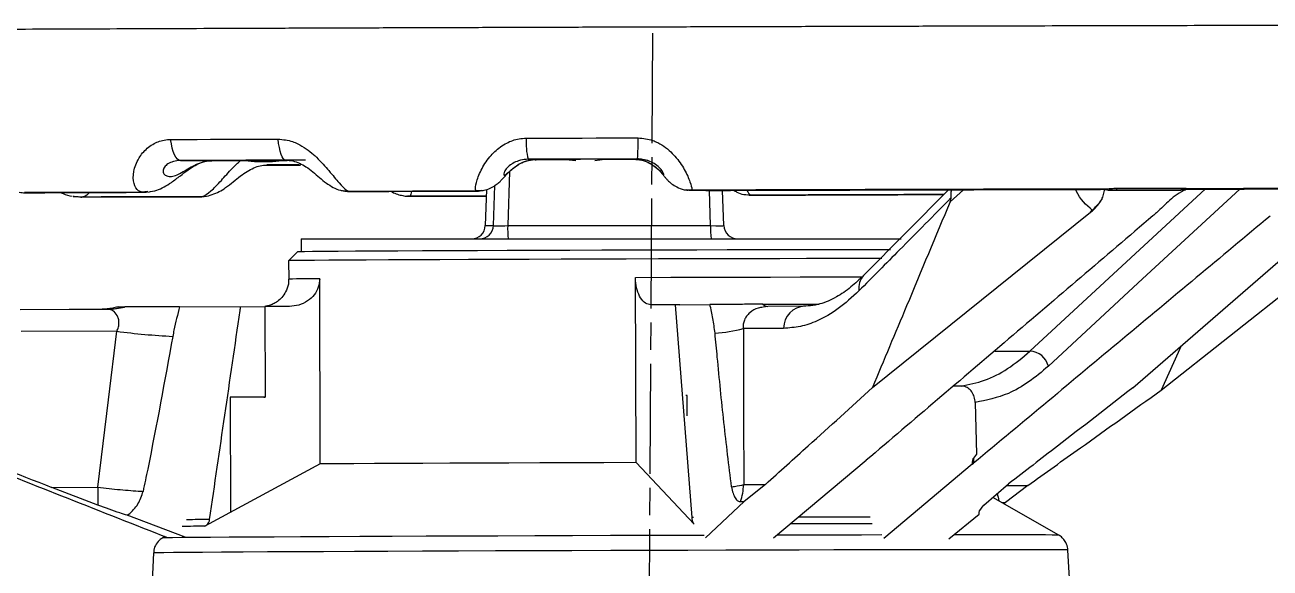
# Model space of a CAD drawing. Header units: millimetres. Extents: x 2301 to 4250, y 838 to 2217.
# Drawn here: x 3539.3 to 3674.9, y 2033.2 to 2092.4 of the extents above; entities that cross this region are included whole.
import ezdxf

# ---------------------------------------------------------------- set-up
doc = ezdxf.new("R2010")
doc.units = ezdxf.units.MM
doc.linetypes.add('AM_ISO08W050', pattern=[18, 12, -1.5, 3, -1.5])
doc.layers.add('AM_7', color=4, linetype='AM_ISO08W050', lineweight=25)

msp = doc.modelspace()

# ---------------------------------------------------------------- linework, layer by layer
at = {"color": 7, "linetype": 'Continuous', "lineweight": 25}
for p, q in [((3556.269, 2077.595), (3559.692, 2077.588)), ((3563.269, 2077.598), (3564.316, 2077.472)), ((3566.287, 2077.479), (3567.336, 2077.613)), ((3567.336, 2077.613), (3567.885, 2077.615)), ((3569.879, 2077.626), (3567.709, 2077.637)), ((3594.103, 2077.728), (3594.982, 2077.712)), ((3598.212, 2077.719), (3599.303, 2077.593)), ((3601.356, 2077.599), (3602.447, 2077.732)), ((3605.593, 2077.746), (3606.02, 2077.766)), ((3564.316, 2077.472), (3566.287, 2077.479)), ((3592.081, 2076.39), (3591.884, 2070.508)), ((3590.326, 2070.508), (3590.472, 2074.868)), ((3552.064, 2074.149), (3539.291, 2074.096)), ((3539.383, 2074.086), (3539.679, 2074.085)), ((3552.344, 2074.134), (3539.679, 2074.085)), ((3544.599, 2073.686), (3545.177, 2073.628)), ((3545.531, 2073.619), (3545.261, 2073.619)), ((3545.43, 2073.621), (3545.535, 2073.62)), ((3545.531, 2073.619), (3545.43, 2073.621)), ((3545.531, 2073.619), (3558.438, 2073.649)), ((3552.702, 2074.208), (3552.064, 2074.149)), ((3552.344, 2074.134), (3552.127, 2074.139)), ((3552.269, 2074.157), (3552.414, 2074.159)), ((3552.493, 2074.138), (3552.351, 2074.134)), ((3552.414, 2074.159), (3552.52, 2074.161)), ((3558.361, 2073.671), (3558.512, 2073.673)), ((3558.589, 2073.653), (3558.438, 2073.649)), ((3558.444, 2073.649), (3558.589, 2073.653)), ((3558.512, 2073.673), (3558.625, 2073.675)), ((3574.61, 2074.236), (3573.997, 2074.287)), ((3588.426, 2074.285), (3574.61, 2074.236)), ((3574.652, 2074.225), (3574.78, 2074.215)), ((3588.489, 2074.261), (3574.78, 2074.215)), ((3580.844, 2073.74), (3581.018, 2073.726)), ((3580.961, 2073.713), (3581.158, 2073.708)), ((3581.153, 2073.708), (3580.961, 2073.713)), ((3581.123, 2073.735), (3581.13, 2073.735)), ((3581.153, 2073.708), (3589.554, 2073.732)), ((3589.057, 2074.339), (3588.426, 2074.285)), ((3588.489, 2074.261), (3588.439, 2074.274)), ((3588.489, 2074.261), (3588.703, 2074.268)), ((3589.58, 2074.454), (3589.437, 2070.506)), ((3589.581, 2074.454), (3589.438, 2070.508)), ((3611.932, 2074.364), (3611.322, 2074.41)), ((3611.928, 2074.353), (3611.907, 2074.335)), ((3613.965, 2070.508), (3613.826, 2074.341)), ((3615.404, 2070.506), (3615.265, 2074.345)), ((3617.815, 2073.894), (3618.425, 2073.848)), ((3618.368, 2073.821), (3618.141, 2073.828)), ((3618.141, 2073.828), (3618.364, 2073.822)), ((3639.867, 2074.415), (3630.619, 2065.075)), ((3641.495, 2074.42), (3640.03, 2073.107)), ((3648.724, 2056.829), (3667.838, 2074.522)), ((3656.66, 2073.609), (3656.664, 2073.621)), ((3656.666, 2073.621), (3656.865, 2074.459)), ((3656.921, 2074.461), (3656.884, 2074.46)), ((3656.884, 2074.46), (3656.918, 2074.449)), ((3656.918, 2074.45), (3656.92, 2074.462)), ((3656.918, 2074.45), (3657.247, 2074.365)), ((3657.247, 2074.365), (3657.222, 2074.484)), ((3665.327, 2074.555), (3658.106, 2074.538)), ((3658.106, 2074.538), (3658.159, 2074.395)), ((3658.159, 2074.395), (3665.1, 2074.417)), ((3665.1, 2074.417), (3665.327, 2074.555)), ((3665.791, 2074.506), (3665.599, 2074.387)), ((3655.324, 2071.97), (3655.5, 2072.195)), ((3655.324, 2071.97), (3655.524, 2072.13)), ((3631.573, 2052.877), (3655.324, 2071.97)), ((3659.901, 2052.832), (3681.906, 2071.909)), ((3662.994, 2052.588), (3686.901, 2071.517)), ((3589.438, 2070.508), (3590.326, 2070.508)), ((3591.884, 2070.508), (3613.965, 2070.508)), ((3569.421, 2069.06), (3569.421, 2067.699)), ((3569.421, 2069.06), (3634.706, 2069.06)), ((3569.034, 2067.688), (3568.037, 2066.685)), ((3568.037, 2066.685), (3568.044, 2064.685)), ((3571.489, 2044.559), (3571.426, 2064.723)), ((3605.857, 2044.705), (3605.793, 2064.869)), ((3549.448, 2061.492), (3548.65, 2061.364)), ((3556.175, 2061.676), (3565.445, 2061.705)), ((3568.143, 2061.713), (3565.445, 2061.705)), ((3565.445, 2061.705), (3565.476, 2051.824)), ((3610.106, 2061.896), (3607.449, 2061.879)), ((3610.629, 2061.898), (3610.106, 2061.896)), ((3610.106, 2061.896), (3611.91, 2038.725)), ((3610.629, 2061.898), (3613.889, 2061.921)), ((3620.209, 2061.717), (3619.673, 2061.624)), ((3624.217, 2061.745), (3620.196, 2061.716)), ((3549.34, 2058.999), (3538.937, 2058.967)), ((3621.904, 2059.323), (3617.534, 2059.292)), ((3665.188, 2057.415), (3662.994, 2052.588)), ((3565.476, 2051.824), (3561.68, 2051.812)), ((3561.68, 2051.812), (3561.72, 2039.263)), ((3565.347, 2051.823), (3565.476, 2051.824)), ((3611.4, 2052.022), (3611.264, 2052.021)), ((3611.407, 2049.787), (3611.4, 2052.022)), ((3641.216, 2053.044), (3640.39, 2053.043)), ((3642.758, 2051.247), (3642.897, 2045.636)), ((3642.897, 2045.636), (3642.575, 2045.202)), ((3571.489, 2044.559), (3558.924, 2037.775)), ((3612.171, 2038), (3605.857, 2044.705)), ((3620.798, 2036.495), (3630.885, 2044.953)), ((3630.885, 2044.953), (3630.9, 2044.953)), ((3642.434, 2044.518), (3632.829, 2036.45)), ((3642.434, 2044.518), (3642.58, 2044.631)), ((3617.566, 2042.315), (3619.953, 2042.332)), ((3619.953, 2042.332), (3617.6, 2040.456)), ((3643.689, 2040.071), (3646.395, 2042.389)), ((3542.276, 2041.998), (3547.265, 2042.014)), ((3547.29, 2040.071), (3542.276, 2041.998)), ((3651.851, 2036.81), (3644.68, 2040.92)), ((3648.485, 2042.223), (3646.056, 2040.363)), ((3646.199, 2042.221), (3648.485, 2042.223)), ((3617.6, 2040.456), (3613.411, 2036.519)), ((3617.222, 2040.45), (3617.6, 2040.456)), ((3645.659, 2040.36), (3646.056, 2040.363)), ((3646.056, 2040.363), (3645.873, 2040.237)), ((3556.797, 2036.581), (3550.475, 2038.969)), ((3612.117, 2038.726), (3611.91, 2038.725)), ((3639.903, 2036.419), (3643.204, 2039.075)), ((3554.575, 2036.651), (3554.321, 2036.503)), ((3553.329, 2034.872), (3553.087, 2029.964)), ((3653.127, 2030.279), (3652.854, 2035.186))]:
    msp.add_line(p, q, dxfattribs=at)
at = {"color": 7, "linetype": 'Continuous', "lineweight": 25, "flags": 128}
for points in [[(3555.199, 2079.89), (3556.646, 2079.896), (3558.098, 2079.901), (3559.554, 2079.907), (3561.014, 2079.912), (3562.479, 2079.918), (3563.948, 2079.923), (3565.421, 2079.928), (3566.898, 2079.934)], [(3556.269, 2077.595), (3556.098, 2077.636), (3555.93, 2077.757), (3555.77, 2077.955), (3555.622, 2078.225), (3555.487, 2078.562), (3555.37, 2078.959), (3555.274, 2079.405), (3555.199, 2079.89)], [(3567.709, 2077.637), (3567.58, 2077.678), (3567.453, 2077.799), (3567.332, 2077.997), (3567.219, 2078.268), (3567.117, 2078.605), (3567.028, 2079.002), (3566.955, 2079.448), (3566.898, 2079.934)], [(3593.886, 2080.026), (3595.407, 2080.031), (3596.929, 2080.036), (3598.452, 2080.041), (3599.976, 2080.046), (3601.499, 2080.051), (3603.023, 2080.056), (3604.547, 2080.061), (3606.071, 2080.065)], [(3567.709, 2077.637), (3566.265, 2077.632), (3564.824, 2077.627), (3563.388, 2077.621), (3561.955, 2077.616), (3560.527, 2077.611), (3559.103, 2077.606), (3557.683, 2077.6), (3556.269, 2077.595)], [(3567.336, 2077.613), (3566.825, 2077.611), (3566.316, 2077.609), (3565.806, 2077.607), (3565.298, 2077.605), (3564.79, 2077.603), (3564.283, 2077.601), (3563.776, 2077.6), (3563.269, 2077.598)], [(3606.02, 2077.766), (3604.529, 2077.761), (3603.039, 2077.757), (3601.549, 2077.752), (3600.058, 2077.747), (3598.569, 2077.742), (3597.079, 2077.738), (3595.59, 2077.733), (3594.103, 2077.728)], [(3602.447, 2077.732), (3601.917, 2077.731), (3601.388, 2077.729), (3600.858, 2077.727), (3600.329, 2077.726), (3599.8, 2077.724), (3599.27, 2077.722), (3598.741, 2077.721), (3598.212, 2077.719)], [(3565.502, 2077.093), (3565.549, 2077.093), (3566.991, 2077.097), (3568.438, 2077.101), (3569.34, 2077.103)], [(3671.55, 2074.493), (3660.978, 2064.7), (3650.722, 2055.204)], [(3632.596, 2066.923), (3631.68, 2066.922), (3629.513, 2066.921), (3627.074, 2066.918), (3624.387, 2066.914), (3621.481, 2066.909), (3618.385, 2066.902), (3615.131, 2066.894), (3611.753, 2066.886), (3608.284, 2066.876), (3604.762, 2066.866), (3601.221, 2066.855), (3597.698, 2066.843), (3594.23, 2066.831), (3590.852, 2066.818), (3587.598, 2066.805), (3584.502, 2066.792), (3581.596, 2066.779), (3578.909, 2066.766), (3576.47, 2066.754), (3574.302, 2066.742), (3572.429, 2066.73), (3570.87, 2066.719), (3569.64, 2066.709), (3568.753, 2066.7), (3568.217, 2066.692), (3568.037, 2066.685)], [(3569.034, 2067.688), (3569.214, 2067.695), (3569.752, 2067.703), (3570.642, 2067.712), (3571.876, 2067.722), (3573.439, 2067.733), (3575.315, 2067.744), (3577.484, 2067.756), (3579.924, 2067.769), (3582.609, 2067.781), (3585.509, 2067.794), (3588.595, 2067.807), (3591.833, 2067.82), (3595.189, 2067.832), (3598.629, 2067.844), (3602.114, 2067.856), (3605.609, 2067.866), (3609.076, 2067.877), (3612.478, 2067.886), (3615.78, 2067.894), (3618.946, 2067.901), (3621.943, 2067.907), (3624.739, 2067.912), (3627.305, 2067.916), (3629.612, 2067.918), (3631.638, 2067.919), (3633.36, 2067.919), (3633.554, 2067.919)], [(3605.793, 2064.869), (3609.632, 2064.88), (3613.389, 2064.89), (3617.018, 2064.899), (3620.475, 2064.907), (3623.717, 2064.913), (3626.705, 2064.918), (3629.402, 2064.921), (3630.471, 2064.922)], [(3538.813, 2061.379), (3544.17, 2061.395), (3548.378, 2061.408)], [(3548.378, 2061.408), (3547.969, 2061.402), (3547.737, 2061.397)], [(3619.66, 2061.944), (3622.179, 2061.95), (3624.652, 2061.956), (3625.78, 2061.959)], [(3547.265, 2042.014), (3548.427, 2051.525), (3549.34, 2058.999)], [(3617.534, 2059.292), (3617.552, 2049.785), (3617.566, 2042.315)], [(3644.891, 2056.821), (3645.504, 2056.822), (3646.587, 2056.825), (3647.66, 2056.827), (3648.724, 2056.829)], [(3642.575, 2045.202), (3642.578, 2044.882), (3642.58, 2044.631)], [(3605.857, 2044.705), (3602.343, 2044.694), (3598.837, 2044.682), (3595.373, 2044.67), (3591.987, 2044.658), (3588.713, 2044.645), (3585.584, 2044.632), (3582.632, 2044.619), (3579.887, 2044.606), (3577.375, 2044.594), (3575.124, 2044.582), (3573.155, 2044.57), (3571.489, 2044.559)], [(3631.321, 2038.77), (3629.378, 2038.767), (3626.153, 2038.76), (3623.55, 2038.755)], [(3631.562, 2038.045), (3629.625, 2038.041), (3626.4, 2038.035), (3623.02, 2038.028), (3622.693, 2038.027)], [(3603.086, 2036.748), (3598.951, 2036.735), (3594.845, 2036.721), (3590.798, 2036.706), (3586.841, 2036.692), (3583, 2036.677), (3579.304, 2036.661), (3575.779, 2036.646), (3572.451, 2036.631), (3569.344, 2036.616), (3566.479, 2036.602), (3563.879, 2036.587), (3561.561, 2036.574), (3559.542, 2036.561), (3557.837, 2036.548), (3556.459, 2036.536), (3555.415, 2036.526), (3554.716, 2036.516), (3554.365, 2036.507), (3554.321, 2036.503)], [(3613.256, 2036.778), (3611.328, 2036.773), (3607.222, 2036.761), (3603.086, 2036.748)], [(3632.6, 2036.822), (3630.394, 2036.818), (3626.869, 2036.811), (3623.173, 2036.803), (3621.2, 2036.798)], [(3603.091, 2035.122), (3598.871, 2035.109), (3594.681, 2035.095), (3590.552, 2035.08), (3586.513, 2035.065), (3582.594, 2035.05), (3578.822, 2035.034), (3575.226, 2035.019), (3571.829, 2035.003), (3568.659, 2034.988), (3565.736, 2034.973), (3563.082, 2034.959), (3560.717, 2034.945), (3558.657, 2034.931), (3556.917, 2034.918), (3555.51, 2034.907), (3554.446, 2034.896), (3553.732, 2034.885), (3553.374, 2034.876), (3553.329, 2034.872)], [(3652.854, 2035.186), (3652.809, 2035.189), (3652.451, 2035.196), (3651.737, 2035.202), (3650.673, 2035.206), (3649.266, 2035.209), (3647.526, 2035.211), (3645.466, 2035.211), (3643.1, 2035.211), (3640.447, 2035.208), (3637.524, 2035.205), (3634.353, 2035.2), (3630.957, 2035.194), (3627.36, 2035.187), (3623.589, 2035.179), (3619.669, 2035.169), (3615.63, 2035.159), (3611.501, 2035.148), (3607.311, 2035.135), (3603.091, 2035.122)]]:
    msp.add_lwpolyline(points, dxfattribs=at)
at = {"color": 7, "linetype": 'Continuous', "lineweight": 25}
for centre, radius, start, end in [((3601.805, 2079.614), 7.93, 177.02167, 193.76212), ((3578.39, 2079.535), 27.687, 356.33674, 1.09761), ((3657.219, 2072.788), 1.818, 199.01616, 201.19514), ((3587.94, 2070.56), 1.499, 270.02192, 358.02403), ((3588.827, 2070.56), 1.499, 270.02192, 358.02403), ((3600.856, 2070.155), 8.979, 177.74692, 187.00238), ((3622.937, 2070.155), 8.979, 177.74692, 187.00238), ((3616.902, 2070.56), 1.499, 181.97597, 269.97808), ((3571.282, 1929.958), 134.765, 89.93881, 91.37684), ((3632.032, 2063.735), 1.947, 136.56248, 189.56624), ((3548.358, 2068.544), 7.136, 270.16394, 284.82777), ((3550.12, 2047.211), 14.435, 89.74543, 92.98767), ((3620.236, 2062.56), 0.843, 226.86589, 268.18489), ((3624.347, 2059.305), 2.444, 92.80933, 179.5764), ((3559.071, 2132.986), 74.624, 262.5075, 267.20047), ((3613.534, 2074.924), 16.136, 273.24429, 284.35077), ((3648.651, 2054.698), 2.132, 13.71892, 88.03109), ((3610.311, 2042.688), 7.264, 342.05576, 357.06186), ((3684.834, 2042.796), 137.571, 180.32599, 181.13508), ((3652.966, 2042.613), 7.896, 189.04813, 195.2397), ((3559.436, 1951.735), 86.769, 89.99688, 91.65183), ((3558.941, 1950.592), 87.183, 90.01115, 91.63976), ((3644.469, 1189.244), 847.598, 89.500971, 90.271101), ((3787.883, 1628.042), 416.745, 101.22027, 111.15509)]:
    msp.add_arc(centre, radius, start, end, dxfattribs=at)
for centre, major_axis, ratio, start_param, end_param in [((3591.827, 2070.56), (1.503, 0.05), 0.0360849, 3.1792312, 4.7488095), ((3613.901, 2070.56), (1.503, -0.055), 0.033278, 4.7560801, 6.3256584)]:
    msp.add_ellipse(centre, major_axis=major_axis, ratio=ratio, start_param=start_param, end_param=end_param, dxfattribs=at)
for points, knots in [([(3733.27, 2092.361), (3732.639, 2092.361), (3731.077, 2092.363), (3728.26, 2092.364), (3724.869, 2092.364), (3721.2, 2092.363), (3717.273, 2092.361), (3713.094, 2092.358), (3708.673, 2092.353), (3704.019, 2092.348), (3699.143, 2092.341), (3694.055, 2092.334), (3688.766, 2092.325), (3683.289, 2092.315), (3677.635, 2092.304), (3671.817, 2092.292), (3665.847, 2092.279), (3659.739, 2092.265), (3653.506, 2092.25), (3647.163, 2092.234), (3640.723, 2092.217), (3634.2, 2092.2), (3627.609, 2092.182), (3620.964, 2092.162), (3614.28, 2092.143), (3607.572, 2092.122), (3600.855, 2092.101), (3594.144, 2092.08), (3587.453, 2092.057), (3580.797, 2092.035), (3574.191, 2092.012), (3567.649, 2091.988), (3561.187, 2091.964), (3554.818, 2091.94), (3548.556, 2091.916), (3542.415, 2091.892), (3536.41, 2091.867), (3530.552, 2091.842), (3524.856, 2091.818), (3519.333, 2091.793), (3513.996, 2091.769), (3508.857, 2091.744), (3503.926, 2091.72), (3499.216, 2091.696), (3494.735, 2091.673), (3490.495, 2091.65), (3486.504, 2091.627), (3482.772, 2091.605), (3479.305, 2091.583), (3476.113, 2091.562), (3473.201, 2091.541), (3470.575, 2091.521), (3468.242, 2091.502), (3466.205, 2091.484), (3464.468, 2091.466), (3463.03, 2091.449), (3461.893, 2091.432), (3461.02, 2091.415), (3460.587, 2091.404), (3460.164, 2091.382), (3459.828, 2091.355), (3459.408, 2091.304), (3458.89, 2091.216), (3458.176, 2091.044), (3457.291, 2090.74), (3456.285, 2090.257), (3455.236, 2089.566), (3454.215, 2088.654), (3453.29, 2087.514), (3452.539, 2086.177), (3452.019, 2084.697), (3451.758, 2083.085), (3451.799, 2081.439), (3452.141, 2079.856), (3452.714, 2078.451), (3453.462, 2077.237), (3454.334, 2076.217), (3455.279, 2075.39), (3456.25, 2074.751), (3457.191, 2074.288), (3458.037, 2073.982), (3458.743, 2073.799), (3459.271, 2073.7), (3459.567, 2073.659), (3459.664, 2073.649), (3459.683, 2073.647)], [0, 0, 0, 0, 0.0110684, 0.0273711, 0.0436679, 0.0599607, 0.0762506, 0.0925385, 0.1088249, 0.12511, 0.1413943, 0.1576779, 0.1739609, 0.1902435, 0.2065257, 0.2228075, 0.2390892, 0.2553706, 0.2716519, 0.287933, 0.304214, 0.320495, 0.3367758, 0.3530566, 0.3693373, 0.3856181, 0.4018988, 0.4181795, 0.4344602, 0.4507409, 0.4670217, 0.4833025, 0.4995834, 0.5158643, 0.5321454, 0.5484266, 0.5647079, 0.5809894, 0.5972711, 0.613553, 0.6298353, 0.6461179, 0.662401, 0.6786847, 0.694969, 0.7112543, 0.7275406, 0.7438285, 0.7601184, 0.7764109, 0.7927073, 0.8090091, 0.8253193, 0.8416426, 0.8579882, 0.874375, 0.8908477, 0.9075372, 0.9250134, 0.9304388, 0.9336287, 0.9354293, 0.9371416, 0.9389823, 0.9413668, 0.9441481, 0.9471667, 0.9505105, 0.9540906, 0.9578127, 0.9616135, 0.9654544, 0.9696284, 0.9735231, 0.9771757, 0.9806185, 0.9838633, 0.9869091, 0.9897422, 0.9923293, 0.9945963, 0.9964557, 0.998026, 0.9996193, 1, 1, 1, 1]), ([(3552.064, 2074.149), (3551.944, 2074.189), (3551.569, 2074.313), (3551.141, 2074.998), (3551.08, 2076.32), (3551.598, 2077.774), (3552.434, 2078.799), (3553.381, 2079.479), (3554.262, 2079.836), (3554.961, 2079.877), (3555.199, 2079.89)], [0, 0, 0, 0, 0.0880306, 0.2748876, 0.4633822, 0.6333103, 0.7648871, 0.8297336, 0.9421013, 1, 1, 1, 1]), ([(3566.898, 2079.934), (3567.434, 2079.879), (3568.166, 2079.804), (3569.495, 2079.223), (3570.37, 2078.595), (3571.494, 2077.565), (3572.521, 2076.399), (3573.565, 2075.081), (3574.225, 2074.403), (3574.519, 2074.275), (3574.61, 2074.236)], [0, 0, 0, 0, 0.1248875, 0.1708193, 0.3322837, 0.3676705, 0.5383622, 0.7277038, 0.9154005, 1, 1, 1, 1]), ([(3588.426, 2074.285), (3588.407, 2074.325), (3588.343, 2074.455), (3588.419, 2075.132), (3588.883, 2076.456), (3589.781, 2077.911), (3590.833, 2078.936), (3591.924, 2079.615), (3592.893, 2079.972), (3593.634, 2080.013), (3593.886, 2080.026)], [0, 0, 0, 0, 0.0824049, 0.2704144, 0.4600715, 0.6310477, 0.7634363, 0.8286829, 0.9417441, 1, 1, 1, 1]), ([(3606.071, 2080.065), (3606.617, 2080.01), (3607.364, 2079.935), (3608.661, 2079.354), (3609.472, 2078.725), (3610.435, 2077.694), (3611.217, 2076.526), (3611.776, 2075.206), (3611.943, 2074.537), (3611.935, 2074.403), (3611.932, 2074.364)], [0, 0, 0, 0, 0.1256744, 0.1718955, 0.3343775, 0.3699869, 0.5417546, 0.7322897, 0.9211696, 1, 1, 1, 1]), ([(3552.784, 2074.165), (3553.089, 2074.223), (3553.7, 2074.341), (3554.523, 2074.722), (3555.364, 2075.248), (3556.159, 2075.868), (3557, 2076.52), (3557.796, 2077.045), (3558.567, 2077.398), (3559.194, 2077.572), (3559.537, 2077.569), (3559.672, 2077.567)], [0, 0, 0, 0, 0.1163413, 0.2329851, 0.3637291, 0.5299073, 0.6552032, 0.7646515, 0.8529311, 0.9421255, 1, 1, 1, 1]), ([(3556.269, 2077.595), (3556.008, 2077.576), (3555.672, 2077.552), (3555.171, 2077.389), (3554.847, 2077.211), (3554.505, 2076.891), (3554.326, 2076.493), (3554.44, 2076.106), (3554.777, 2075.874), (3555.264, 2075.836), (3555.846, 2076.001), (3556.492, 2076.335), (3557.202, 2076.768), (3558.002, 2077.204), (3558.854, 2077.526), (3559.422, 2077.568), (3559.692, 2077.588)], [0, 0, 0, 0, 0.0591805, 0.0764019, 0.1316892, 0.1593134, 0.2338187, 0.3263032, 0.4272087, 0.5354068, 0.6422179, 0.7354441, 0.8101945, 0.8743386, 0.9403152, 1, 1, 1, 1]), ([(3558.444, 2073.649), (3558.502, 2073.659), (3558.834, 2073.712), (3559.534, 2074.161), (3560.646, 2075.316), (3561.706, 2076.588), (3562.52, 2077.328), (3562.815, 2077.596)], [0, 0, 0, 0, 0.0608204, 0.3478166, 0.619718, 0.8623942, 1, 1, 1, 1]), ([(3559.692, 2077.588), (3559.695, 2077.588), (3560.426, 2077.59), (3561.601, 2077.592), (3562.844, 2077.596), (3563.269, 2077.598)], [0, 0, 0, 0, 0.0030294, 0.6583674, 1, 1, 1, 1]), ([(3567.754, 2077.63), (3567.993, 2077.616), (3568.474, 2077.587), (3569.24, 2077.314), (3570.01, 2076.888), (3570.746, 2076.323), (3571.421, 2075.726), (3572.075, 2075.164), (3572.834, 2074.68), (3573.513, 2074.372), (3573.944, 2074.315), (3574.083, 2074.297)], [0, 0, 0, 0, 0.0919755, 0.1847131, 0.2784811, 0.4017715, 0.5535406, 0.7090815, 0.8388009, 0.9480409, 1, 1, 1, 1]), ([(3594.103, 2077.728), (3593.826, 2077.709), (3593.469, 2077.685), (3592.904, 2077.522), (3592.513, 2077.344), (3592.035, 2077.024), (3591.651, 2076.625), (3591.452, 2076.238), (3591.428, 2076.005), (3591.537, 2075.965), (3591.761, 2076.129), (3592.11, 2076.461), (3592.61, 2076.894), (3593.295, 2077.329), (3594.116, 2077.65), (3594.703, 2077.692), (3594.982, 2077.712)], [0, 0, 0, 0, 0.0591802, 0.0764017, 0.1316885, 0.159313, 0.2338179, 0.3263018, 0.4272068, 0.5354045, 0.6422156, 0.7354423, 0.8101932, 0.8743378, 0.9403148, 1, 1, 1, 1]), ([(3593.047, 2077.152), (3593.066, 2077.165), (3593.262, 2077.304), (3593.797, 2077.525), (3594.447, 2077.709), (3594.85, 2077.69), (3594.983, 2077.683)], [0, 0, 0, 0, 0.0403713, 0.4159525, 0.8081357, 1, 1, 1, 1]), ([(3594.982, 2077.712), (3594.985, 2077.712), (3595.596, 2077.713), (3596.599, 2077.715), (3597.8, 2077.718), (3598.212, 2077.719)], [0, 0, 0, 0, 0.00302903, 0.65829657, 1, 1, 1, 1]), ([(3602.447, 2077.732), (3602.853, 2077.734), (3604.038, 2077.738), (3605.004, 2077.743), (3605.59, 2077.746), (3605.593, 2077.746)], [0, 0, 0, 0, 0.3417034, 0.996971, 1, 1, 1, 1]), ([(3605.59, 2077.737), (3605.887, 2077.721), (3606.462, 2077.688), (3607.246, 2077.38), (3607.915, 2076.958), (3608.42, 2076.485), (3608.716, 2076.134), (3608.939, 2075.855), (3609.117, 2075.637), (3609.408, 2075.325), (3609.852, 2074.949), (3610.496, 2074.599), (3611.066, 2074.388), (3611.42, 2074.38), (3611.482, 2074.378)], [0, 0, 0, 0, 0.096179, 0.1865215, 0.2770214, 0.3939236, 0.5306153, 0.620244, 0.6871192, 0.7365066, 0.8056633, 0.88438, 0.979799, 1, 1, 1, 1]), ([(3605.593, 2077.746), (3605.872, 2077.728), (3606.454, 2077.69), (3606.993, 2077.48), (3607.48, 2077.238), (3607.933, 2076.942), (3608.395, 2076.514), (3608.691, 2076.182), (3608.852, 2076.02), (3608.894, 2076.06), (3608.806, 2076.293), (3608.549, 2076.678), (3608.067, 2077.14), (3607.507, 2077.451), (3607.052, 2077.629), (3606.809, 2077.662), (3606.679, 2077.68)], [0, 0, 0, 0, 0.0627114, 0.1311636, 0.1320482, 0.1994452, 0.2779862, 0.3759398, 0.4881667, 0.6018504, 0.7078716, 0.8050447, 0.8833272, 0.94487, 0.9704006, 1, 1, 1, 1]), ([(3606.679, 2077.68), (3606.529, 2077.715), (3606.313, 2077.765), (3606.088, 2077.766), (3606.02, 2077.766)], [0, 0, 0, 0, 0.6983222, 1, 1, 1, 1]), ([(3558.625, 2073.675), (3558.705, 2073.674), (3559.088, 2073.672), (3559.734, 2073.865), (3560.505, 2074.201), (3561.254, 2074.682), (3561.974, 2075.252), (3562.723, 2075.866), (3563.477, 2076.407), (3564.226, 2076.81), (3564.963, 2077.065), (3565.415, 2077.092), (3565.642, 2077.106)], [0, 0, 0, 0, 0.0281409, 0.1359295, 0.2424381, 0.357224, 0.5055858, 0.6363107, 0.7390645, 0.8283304, 0.9141316, 1, 1, 1, 1]), ([(3569.184, 2077.126), (3568.765, 2077.124), (3567.531, 2077.12), (3566.386, 2077.116), (3565.673, 2077.113), (3565.67, 2077.113)], [0, 0, 0, 0, 0.338079, 0.9969543, 1, 1, 1, 1]), ([(3588.898, 2074.309), (3589.035, 2074.321), (3589.415, 2074.355), (3589.977, 2074.571), (3590.532, 2074.883), (3590.945, 2075.213), (3591.248, 2075.507), (3591.565, 2075.851), (3591.91, 2076.232), (3592.384, 2076.714), (3592.842, 2077.016), (3593.047, 2077.152)], [0, 0, 0, 0, 0.0606613, 0.1677702, 0.265761, 0.3519955, 0.4356854, 0.5432228, 0.7251305, 0.8771899, 1, 1, 1, 1]), ([(3538.73, 2074.153), (3538.929, 2074.122), (3539.154, 2074.087), (3539.36, 2074.086), (3539.383, 2074.086)], [0, 0, 0, 0, 0.8864466, 1, 1, 1, 1]), ([(3539.383, 2074.086), (3540.509, 2074.091), (3544.675, 2074.109), (3548.982, 2074.126), (3552.127, 2074.139)], [0, 0, 0, 0, 0.2701139, 1, 1, 1, 1]), ([(3543.267, 2074.112), (3543.344, 2074.072), (3543.711, 2073.881), (3544.135, 2073.786), (3544.47, 2073.711)], [0, 0, 0, 0, 0.2097277, 1, 1, 1, 1]), ([(3545.261, 2073.619), (3545.073, 2073.628), (3544.855, 2073.638), (3544.631, 2073.68), (3544.599, 2073.686)], [0, 0, 0, 0, 0.8601109, 1, 1, 1, 1]), ([(3546.359, 2074.11), (3546.168, 2073.914), (3545.929, 2073.668), (3545.601, 2073.628), (3545.535, 2073.62)], [0, 0, 0, 0, 0.7989556, 1, 1, 1, 1]), ([(3558.444, 2073.649), (3556.014, 2073.644), (3551.652, 2073.633), (3547.413, 2073.624), (3545.535, 2073.62)], [0, 0, 0, 0, 0.5569482, 1, 1, 1, 1]), ([(3552.127, 2074.139), (3552.305, 2074.148), (3552.51, 2074.16), (3552.68, 2074.203), (3552.702, 2074.208)], [0, 0, 0, 0, 0.8689721, 1, 1, 1, 1]), ([(3573.997, 2074.287), (3574.197, 2074.257), (3574.417, 2074.225), (3574.633, 2074.225), (3574.652, 2074.225)], [0, 0, 0, 0, 0.9110663, 1, 1, 1, 1]), ([(3574.083, 2074.297), (3574.241, 2074.257), (3574.477, 2074.198), (3574.726, 2074.228), (3574.807, 2074.238)], [0, 0, 0, 0, 0.673998, 1, 1, 1, 1]), ([(3574.652, 2074.225), (3579.22, 2074.241), (3583.801, 2074.258), (3588.426, 2074.274), (3588.439, 2074.274)], [0, 0, 0, 0, 0.99729135, 1, 1, 1, 1]), ([(3579.16, 2074.252), (3579.349, 2074.145), (3579.699, 2073.946), (3580.134, 2073.852), (3580.334, 2073.808)], [0, 0, 0, 0, 0.5403398, 1, 1, 1, 1]), ([(3580.334, 2073.808), (3580.412, 2073.785), (3580.661, 2073.709), (3580.935, 2073.724), (3581.123, 2073.735)], [0, 0, 0, 0, 0.3137484, 1, 1, 1, 1]), ([(3581.402, 2074.237), (3581.371, 2074.025), (3581.331, 2073.751), (3581.19, 2073.716), (3581.158, 2073.708)], [0, 0, 0, 0, 0.7733206, 1, 1, 1, 1]), ([(3589.554, 2073.732), (3588.252, 2073.728), (3585.441, 2073.72), (3582.654, 2073.712), (3581.158, 2073.708)], [0, 0, 0, 0, 0.4631032, 1, 1, 1, 1]), ([(3588.439, 2074.274), (3588.631, 2074.284), (3588.845, 2074.295), (3589.037, 2074.335), (3589.057, 2074.339)], [0, 0, 0, 0, 0.894934, 1, 1, 1, 1]), ([(3611.322, 2074.41), (3611.511, 2074.382), (3611.71, 2074.352), (3611.918, 2074.353), (3611.928, 2074.353)], [0, 0, 0, 0, 0.9502399, 1, 1, 1, 1]), ([(3656.884, 2074.46), (3653.921, 2074.452), (3648.114, 2074.438), (3639.217, 2074.414), (3630.265, 2074.389), (3621.152, 2074.363), (3614.989, 2074.345), (3611.907, 2074.335)], [0, 0, 0, 0, 0.2053502, 0.4023547, 0.5993593, 0.7996797, 1, 1, 1, 1]), ([(3611.928, 2074.353), (3612.011, 2074.353), (3616.04, 2074.366), (3624.029, 2074.391), (3635.522, 2074.425), (3646.651, 2074.456), (3653.691, 2074.475), (3657.222, 2074.484)], [0, 0, 0, 0, 0.0053247, 0.2598328, 0.5161069, 0.7573028, 1, 1, 1, 1]), ([(3657.349, 2074.496), (3653.906, 2074.487), (3647.018, 2074.469), (3636.259, 2074.439), (3625.235, 2074.406), (3617.055, 2074.381), (3612.612, 2074.366), (3611.932, 2074.364)], [0, 0, 0, 0, 0.236148, 0.472296, 0.7142868, 0.9562775, 1, 1, 1, 1]), ([(3613.446, 2074.34), (3617.034, 2074.351), (3623.583, 2074.37), (3632.988, 2074.397), (3641.372, 2074.419), (3649.356, 2074.44), (3654.359, 2074.453), (3656.865, 2074.459)], [0, 0, 0, 0, 0.2415239, 0.4407603, 0.6407778, 0.8201044, 1, 1, 1, 1]), ([(3616.45, 2074.378), (3616.572, 2074.304), (3616.908, 2074.099), (3617.427, 2073.906), (3617.816, 2073.881), (3617.937, 2073.873)], [0, 0, 0, 0, 0.28219383, 0.77503555, 1, 1, 1, 1]), ([(3617.893, 2074.353), (3618.04, 2074.141), (3618.239, 2073.853), (3618.338, 2073.828), (3618.364, 2073.822)], [0, 0, 0, 0, 0.7375744, 1, 1, 1, 1]), ([(3639.352, 2073.895), (3639.164, 2073.894), (3636.123, 2073.883), (3630.083, 2073.861), (3623.254, 2073.838), (3619.328, 2073.825), (3618.364, 2073.822)], [0, 0, 0, 0, 0.0275416, 0.4448303, 0.8637551, 1, 1, 1, 1]), ([(3618.368, 2073.821), (3619.696, 2073.826), (3624.484, 2073.842), (3631.525, 2073.866), (3637.125, 2073.887), (3639.352, 2073.895)], [0, 0, 0, 0, 0.1877882, 0.677014, 1, 1, 1, 1]), ([(3640.127, 2073.526), (3638.258, 2071.637), (3634.921, 2068.263), (3631.582, 2064.894), (3630.112, 2063.412)], [0, 0, 0, 0, 0.56, 1, 1, 1, 1]), ([(3640.03, 2073.107), (3640.061, 2073.184), (3640.102, 2073.286), (3640.127, 2073.427), (3640.13, 2073.488), (3640.128, 2073.514), (3640.127, 2073.526)], [0, 0, 0, 0, 0.6196275, 0.8294119, 0.9175065, 1, 1, 1, 1]), ([(3640.202, 2074.45), (3640.19, 2074.419), (3640.081, 2074.145), (3640.105, 2073.818), (3640.127, 2073.526)], [0, 0, 0, 0, 0.1099377, 1, 1, 1, 1]), ([(3655.5, 2072.195), (3654.854, 2072.753), (3654.171, 2073.343), (3653.698, 2074.428), (3653.672, 2074.487)], [0, 0, 0, 0, 0.9458942, 1, 1, 1, 1]), ([(3655.5, 2072.195), (3655.826, 2072.498), (3656.347, 2072.982), (3656.574, 2073.439), (3656.659, 2073.61)], [0, 0, 0, 0, 0.6248692, 1, 1, 1, 1]), ([(3655.524, 2072.13), (3655.921, 2072.524), (3656.424, 2073.023), (3656.619, 2073.507), (3656.66, 2073.609)], [0, 0, 0, 0, 0.7895341, 1, 1, 1, 1]), ([(3657.222, 2074.484), (3657.162, 2074.479), (3657.051, 2074.468), (3656.961, 2074.463), (3656.92, 2074.461)], [0, 0, 0, 0, 0.5425734, 1, 1, 1, 1]), ([(3657.247, 2074.365), (3657.556, 2074.366), (3660.376, 2074.373), (3663.139, 2074.381), (3665.599, 2074.387)], [0, 0, 0, 0, 0.1096151, 1, 1, 1, 1]), ([(3658.106, 2074.538), (3658.02, 2074.537), (3657.848, 2074.535), (3657.583, 2074.518), (3657.424, 2074.503), (3657.353, 2074.497), (3657.349, 2074.496)], [0, 0, 0, 0, 0.3372236, 0.6766903, 0.9820291, 1, 1, 1, 1]), ([(3657.349, 2074.496), (3657.458, 2074.472), (3657.732, 2074.409), (3657.998, 2074.401), (3658.159, 2074.395)], [0, 0, 0, 0, 0.3954754, 1, 1, 1, 1]), ([(3665.716, 2074.48), (3665.367, 2074.287), (3664.661, 2073.897), (3664.18, 2073.49), (3663.937, 2073.284)], [0, 0, 0, 0, 0.4943982, 1, 1, 1, 1]), ([(3665.1, 2074.417), (3665.24, 2074.423), (3665.486, 2074.432), (3665.69, 2074.492), (3665.777, 2074.517)], [0, 0, 0, 0, 0.5695891, 1, 1, 1, 1]), ([(3665.777, 2074.517), (3665.762, 2074.523), (3665.726, 2074.535), (3665.585, 2074.551), (3665.43, 2074.555), (3665.343, 2074.555), (3665.327, 2074.555)], [0, 0, 0, 0, 0.26877191, 0.61978527, 0.93394694, 1, 1, 1, 1]), ([(3665.599, 2074.387), (3665.632, 2074.402), (3665.671, 2074.42), (3665.689, 2074.442), (3665.692, 2074.444)], [0, 0, 0, 0, 0.8717125, 1, 1, 1, 1]), ([(3665.716, 2074.48), (3667.838, 2074.485), (3672.086, 2074.495), (3676.165, 2074.503), (3678.207, 2074.508)], [0, 0, 0, 0, 0.499379, 1, 1, 1, 1]), ([(3678.224, 2074.508), (3676.186, 2074.504), (3672.104, 2074.495), (3667.852, 2074.486), (3665.724, 2074.481)], [0, 0, 0, 0, 0.4993771, 1, 1, 1, 1]), ([(3665.724, 2074.481), (3665.73, 2074.481), (3665.772, 2074.486), (3665.782, 2074.497), (3665.791, 2074.506)], [0, 0, 0, 0, 0.1361429, 1, 1, 1, 1]), ([(3678.759, 2074.548), (3676.644, 2074.543), (3672.408, 2074.533), (3667.989, 2074.523), (3665.777, 2074.517)], [0, 0, 0, 0, 0.4993344, 1, 1, 1, 1]), ([(3665.791, 2074.506), (3667.972, 2074.511), (3672.338, 2074.522), (3676.527, 2074.531), (3678.624, 2074.536)], [0, 0, 0, 0, 0.4993488, 1, 1, 1, 1]), ([(3640.03, 2073.107), (3638.453, 2069.328), (3635.637, 2062.579), (3632.815, 2055.842), (3631.573, 2052.877)], [0, 0, 0, 0, 0.55999806, 1, 1, 1, 1]), ([(3663.937, 2073.284), (3663.471, 2072.823), (3662.895, 2072.256), (3662.236, 2071.688), (3662.111, 2071.581)], [0, 0, 0, 0, 0.8106117, 1, 1, 1, 1]), ([(3662.111, 2071.581), (3656.873, 2067.107), (3646.472, 2058.222), (3636.066, 2049.355), (3630.9, 2044.953)], [0, 0, 0, 0, 0.50351983, 1, 1, 1, 1]), ([(3674.855, 2071.551), (3669.502, 2067.081), (3658.744, 2058.101), (3647.985, 2049.135), (3642.58, 2044.631)], [0, 0, 0, 0, 0.4976728, 1, 1, 1, 1]), ([(3568.012, 2064.677), (3568.021, 2064.574), (3568.056, 2064.166), (3567.843, 2063.513), (3567.451, 2062.835), (3566.975, 2062.352), (3566.492, 2062.03), (3566.047, 2061.837), (3565.699, 2061.743), (3565.502, 2061.71), (3565.447, 2061.703), (3565.432, 2061.701)], [0, 0, 0, 0, 0.0700215, 0.2747893, 0.4471165, 0.5971354, 0.7274898, 0.8377737, 0.9247615, 0.9796527, 1, 1, 1, 1]), ([(3571.426, 2064.723), (3571.395, 2064.409), (3571.333, 2063.782), (3570.843, 2062.937), (3570.108, 2062.257), (3569.172, 2061.801), (3568.48, 2061.742), (3568.143, 2061.713)], [0, 0, 0, 0, 0.190511, 0.3807243, 0.5789225, 0.7952783, 1, 1, 1, 1]), ([(3607.449, 2061.879), (3607.25, 2061.917), (3606.853, 2061.991), (3606.328, 2062.588), (3605.956, 2063.451), (3605.808, 2064.275), (3605.796, 2064.744), (3605.793, 2064.869)], [0, 0, 0, 0, 0.2409734, 0.4822257, 0.713676, 0.9238009, 1, 1, 1, 1]), ([(3630.619, 2065.075), (3630.161, 2064.639), (3629.179, 2063.706), (3627.586, 2062.641), (3625.772, 2061.833), (3624.49, 2061.748), (3623.812, 2061.704)], [0, 0, 0, 0, 0.2045856, 0.4385601, 0.7029249, 1, 1, 1, 1]), ([(3630.112, 2063.412), (3629.364, 2062.72), (3627.871, 2061.341), (3625.725, 2060.144), (3623.731, 2059.451), (3622.514, 2059.366), (3621.904, 2059.323)], [0, 0, 0, 0, 0.2800318, 0.5584059, 0.7786039, 1, 1, 1, 1]), ([(3549.475, 2061.663), (3549.422, 2061.645), (3549.178, 2061.568), (3548.789, 2061.497), (3548.396, 2061.44), (3548.162, 2061.417), (3548.026, 2061.407), (3547.99, 2061.405), (3547.973, 2061.404)], [0, 0, 0, 0, 0.07077924, 0.32303747, 0.51368707, 0.66561935, 0.84729112, 1, 1, 1, 1]), ([(3549.34, 2058.999), (3549.407, 2059.158), (3549.538, 2059.468), (3549.595, 2059.943), (3549.538, 2060.371), (3549.336, 2060.863), (3548.918, 2061.308), (3548.56, 2061.375), (3548.378, 2061.408)], [0, 0, 0, 0, 0.1251651, 0.2440023, 0.362149, 0.4834229, 0.7377951, 1, 1, 1, 1]), ([(3556.175, 2061.676), (3555.976, 2061.674), (3555.262, 2061.67), (3553.81, 2061.663), (3552.193, 2061.656), (3551.146, 2061.651), (3550.532, 2061.648), (3550.247, 2061.647), (3550.202, 2061.646), (3550.184, 2061.646)], [0, 0, 0, 0, 0.13772, 0.4960856, 0.7059806, 0.8342591, 0.9369967, 0.9760494, 1, 1, 1, 1]), ([(3556.175, 2061.676), (3555.954, 2060.832), (3555.675, 2059.764), (3555.47, 2058.679), (3555.426, 2058.451)], [0, 0, 0, 0, 0.7895012, 1, 1, 1, 1]), ([(3559.44, 2038.503), (3560.545, 2046.086), (3561.671, 2053.818), (3562.806, 2061.548), (3562.828, 2061.696)], [0, 0, 0, 0, 0.9807886, 1, 1, 1, 1]), ([(3619.66, 2061.944), (3619.564, 2061.944), (3619.324, 2061.943), (3618.455, 2061.94), (3617.29, 2061.935), (3615.635, 2061.928), (3614.471, 2061.924), (3613.889, 2061.921)], [0, 0, 0, 0, 0.0455975, 0.1148628, 0.420114, 0.7104691, 1, 1, 1, 1]), ([(3614.447, 2058.814), (3614.374, 2059.345), (3614.226, 2060.419), (3614.002, 2061.417), (3613.889, 2061.921)], [0, 0, 0, 0, 0.4945129, 1, 1, 1, 1]), ([(3619.673, 2061.624), (3619.494, 2061.603), (3618.966, 2061.538), (3618.346, 2061.157), (3617.871, 2060.666), (3617.623, 2060.236), (3617.495, 2059.761), (3617.521, 2059.451), (3617.534, 2059.292)], [0, 0, 0, 0, 0.1495403, 0.4427127, 0.5826149, 0.7184223, 0.854937, 1, 1, 1, 1]), ([(3616.249, 2042.062), (3615.961, 2044.398), (3615.385, 2049.075), (3614.834, 2054.691), (3614.529, 2057.942), (3614.447, 2058.814)], [0, 0, 0, 0, 0.4220704, 0.8450691, 1, 1, 1, 1]), ([(3555.426, 2058.451), (3554.552, 2053.628), (3553.53, 2047.991), (3552.365, 2042.382), (3552.197, 2041.573)], [0, 0, 0, 0, 0.8556334, 1, 1, 1, 1]), ([(3641.216, 2053.044), (3642.075, 2053.213), (3643.798, 2053.552), (3646.326, 2054.82), (3647.922, 2056.157), (3648.724, 2056.829)], [0, 0, 0, 0, 0.3306447, 0.6633516, 1, 1, 1, 1]), ([(3650.722, 2055.204), (3650.014, 2054.601), (3648.604, 2053.402), (3645.952, 2051.901), (3643.971, 2051.495), (3642.758, 2051.247)], [0, 0, 0, 0, 0.2812724, 0.560054, 1, 1, 1, 1]), ([(3514.733, 2052.82), (3520.098, 2050.705), (3529.275, 2047.086), (3538.461, 2043.491), (3542.276, 2041.998)], [0, 0, 0, 0, 0.5846705, 1, 1, 1, 1]), ([(3619.953, 2042.332), (3621.502, 2043.731), (3625.38, 2047.234), (3629.249, 2050.76), (3631.573, 2052.877)], [0, 0, 0, 0, 0.3994634, 1, 1, 1, 1]), ([(3642.758, 2051.247), (3642.736, 2051.452), (3642.692, 2051.867), (3642.415, 2052.413), (3642.012, 2052.82), (3641.588, 2053.019), (3641.315, 2053.037), (3641.216, 2053.044)], [0, 0, 0, 0, 0.2159219, 0.4379508, 0.6566375, 0.8757519, 1, 1, 1, 1]), ([(3659.901, 2052.832), (3657.174, 2050.717), (3652.672, 2047.227), (3648.169, 2043.757), (3646.395, 2042.389)], [0, 0, 0, 0, 0.6058604, 1, 1, 1, 1]), ([(3648.485, 2042.223), (3650.391, 2043.58), (3655.228, 2047.025), (3660.065, 2050.489), (3662.994, 2052.588)], [0, 0, 0, 0, 0.3942257, 1, 1, 1, 1]), ([(3533.189, 2045.101), (3540.405, 2042.244), (3547.646, 2039.378), (3554.892, 2036.526), (3554.916, 2036.517)], [0, 0, 0, 0, 0.9967063, 1, 1, 1, 1]), ([(3642.434, 2044.518), (3642.446, 2044.609), (3642.468, 2044.777), (3642.505, 2044.984), (3642.538, 2045.128), (3642.565, 2045.181), (3642.575, 2045.202)], [0, 0, 0, 0, 0.3721602, 0.6945693, 0.8797905, 1, 1, 1, 1]), ([(3616.249, 2042.062), (3616.357, 2042.078), (3616.883, 2042.154), (3617.303, 2042.242), (3617.566, 2042.315), (3617.566, 2042.315)], [0, 0, 0, 0, 0.205396, 0.9999773, 1, 1, 1, 1]), ([(3547.265, 2042.014), (3547.265, 2042.014), (3548.083, 2041.921), (3549.744, 2041.752), (3551.359, 2041.624), (3552.101, 2041.579), (3552.197, 2041.573)], [0, 0, 0, 0, 0.00001, 0.4644705, 0.9305988, 1, 1, 1, 1]), ([(3550.475, 2038.969), (3550.515, 2038.998), (3550.972, 2039.332), (3551.733, 2040.127), (3552.045, 2041.099), (3552.197, 2041.573)], [0, 0, 0, 0, 0.0459515, 0.5348902, 1, 1, 1, 1]), ([(3616.249, 2042.062), (3616.294, 2041.823), (3616.382, 2041.346), (3616.634, 2040.819), (3616.923, 2040.499), (3617.128, 2040.465), (3617.222, 2040.45)], [0, 0, 0, 0, 0.2579529, 0.5155625, 0.7761847, 1, 1, 1, 1]), ([(3550.475, 2038.969), (3550.205, 2039.054), (3549.231, 2039.358), (3548.104, 2039.772), (3547.29, 2040.071)], [0, 0, 0, 0, 0.2767932, 1, 1, 1, 1]), ([(3643.204, 2039.075), (3643.195, 2039.135), (3643.151, 2039.415), (3643.452, 2039.782), (3643.689, 2040.071)], [0, 0, 0, 0, 0.2129343, 1, 1, 1, 1]), ([(3558.924, 2037.775), (3559.007, 2037.829), (3559.158, 2037.929), (3559.335, 2038.159), (3559.416, 2038.357), (3559.437, 2038.483), (3559.44, 2038.503)], [0, 0, 0, 0, 0.3193466, 0.5837086, 0.9334509, 1, 1, 1, 1]), ([(3611.91, 2038.725), (3611.924, 2038.619), (3611.951, 2038.407), (3612.05, 2038.156), (3612.133, 2038.049), (3612.171, 2038)], [0, 0, 0, 0, 0.3546362, 0.7090629, 1, 1, 1, 1]), ([(3652.832, 2035.184), (3652.836, 2035.235), (3652.858, 2035.516), (3652.672, 2035.97), (3652.351, 2036.435), (3652.035, 2036.713), (3651.834, 2036.813), (3651.769, 2036.845)], [0, 0, 0, 0, 0.0744364, 0.4048548, 0.6699545, 0.8936457, 1, 1, 1, 1]), ([(3554.424, 2036.548), (3554.304, 2036.482), (3553.987, 2036.308), (3553.598, 2035.838), (3553.349, 2035.311), (3553.358, 2034.976), (3553.361, 2034.876)], [0, 0, 0, 0, 0.1977202, 0.523248, 0.8571988, 1, 1, 1, 1])]:
    msp.add_open_spline(points, degree=3, knots=knots, dxfattribs=at)
at = {"layer": 'AM_7'}
msp.add_line((3604.011, 1467.48), (3607.673, 2092.122), dxfattribs=at)

doc.saveas('drawing.dxf')
